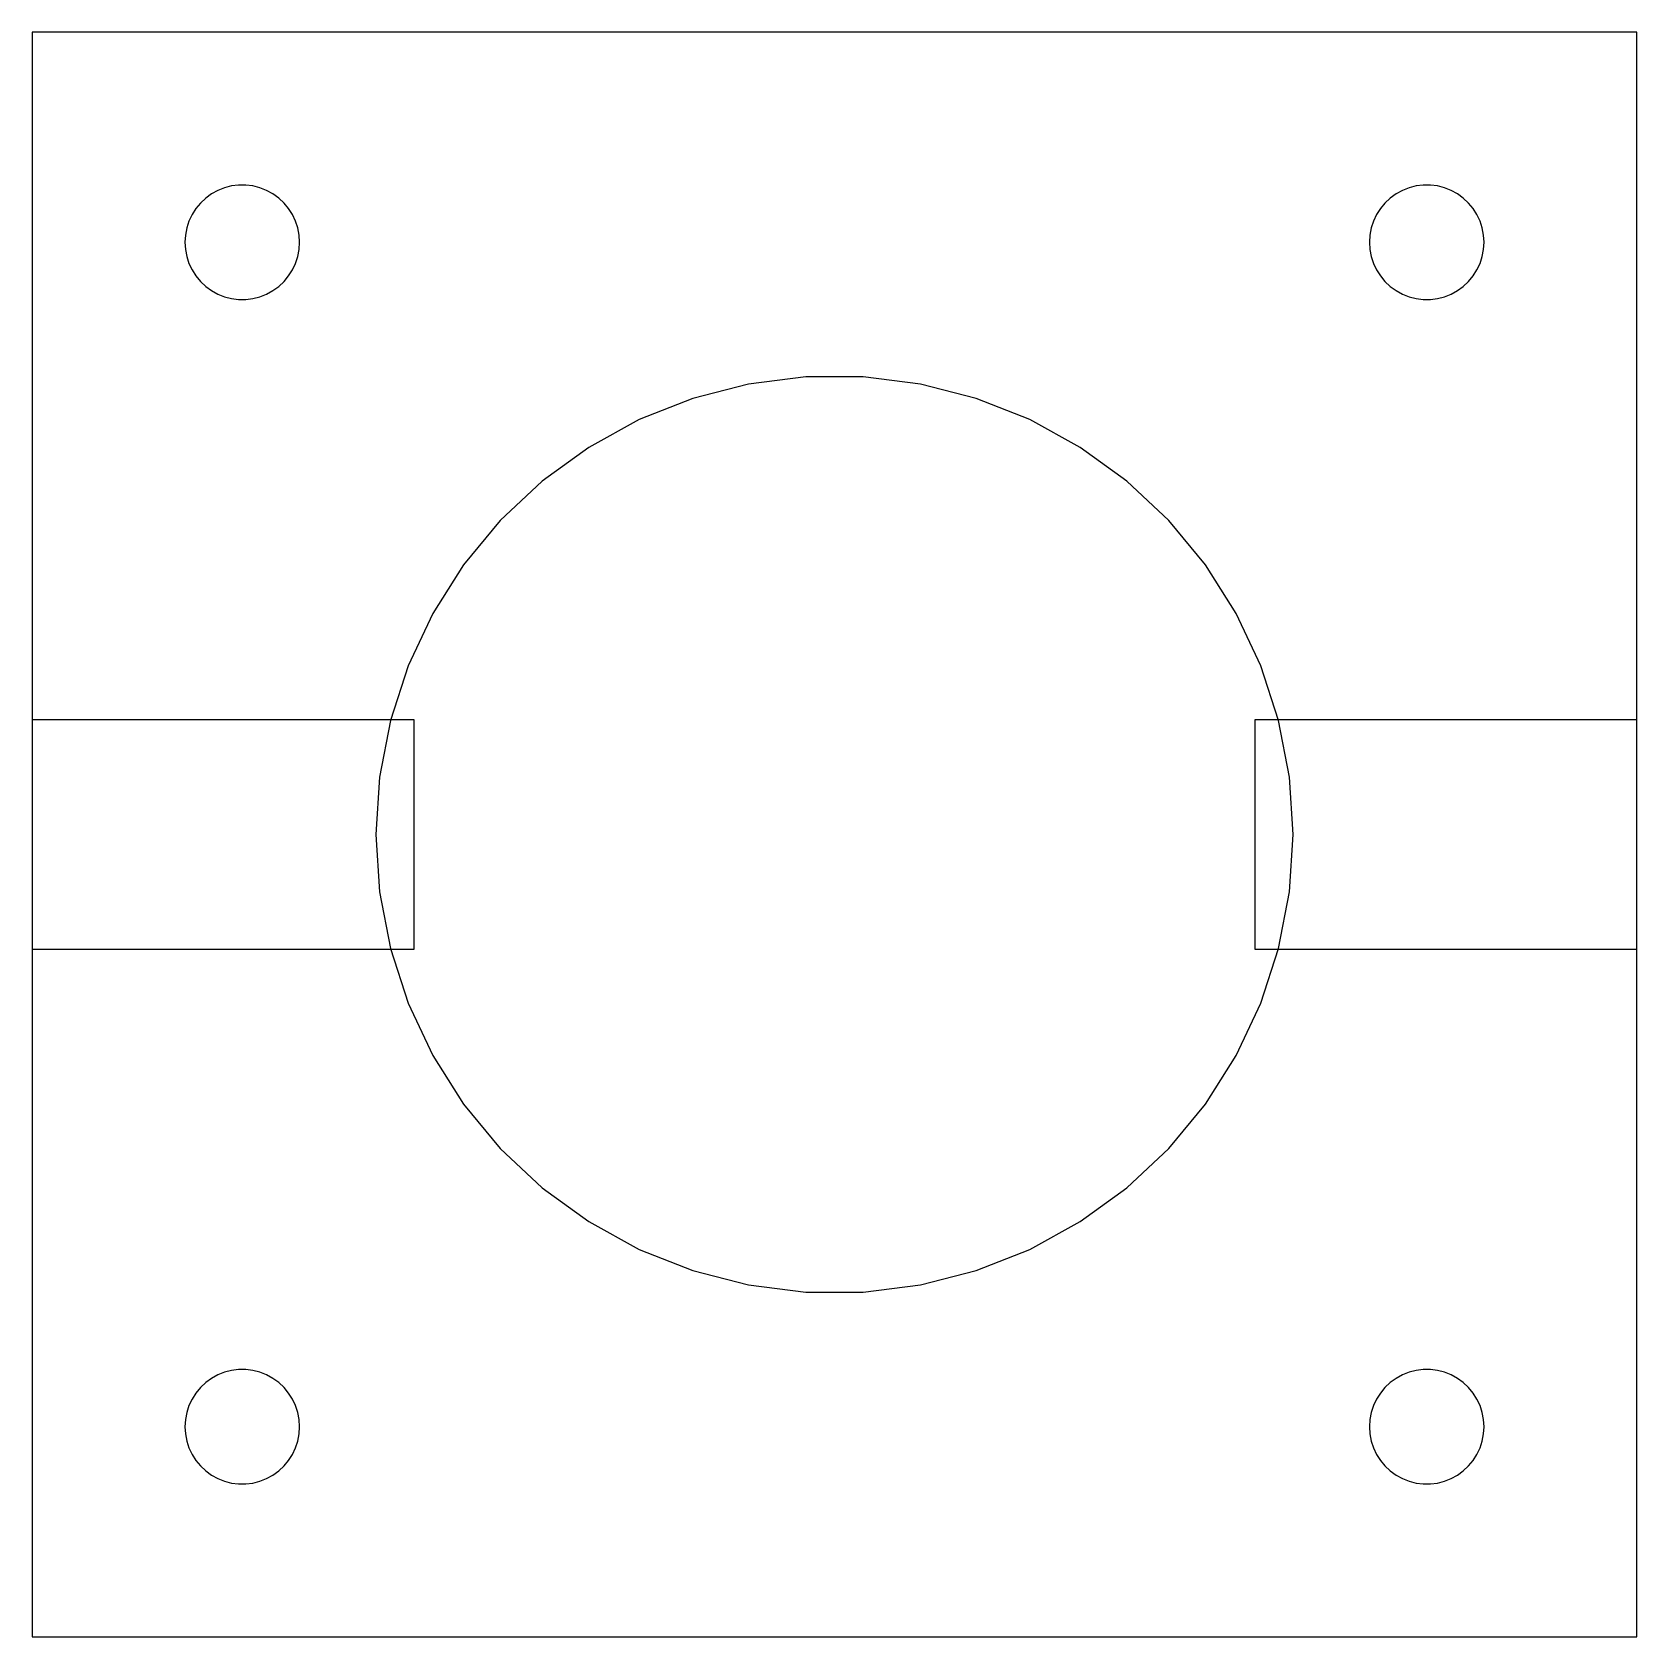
# Model space of a CAD drawing. Header units: millimetres. Extents: x 0 to 42, y 0 to 42.
import ezdxf

# ---------------------------------------------------------------- set-up
doc = ezdxf.new("R2010")
doc.units = ezdxf.units.MM
for name, color, linetype in [('base.dxf', 7, 'Continuous'), ('holes.dxf', 1, 'Continuous'), ('pockets.dxf', 2, 'Continuous')]:
    doc.layers.add(name, color=color, linetype=linetype)

msp = doc.modelspace()

# ---------------------------------------------------------------- linework, layer by layer
at = {"layer": 'base.dxf'}
msp.add_lwpolyline([(0, 0), (42, 0), (42, 0), (42, 42), (42, 42), (0, 42), (0, 42), (0, 0)], dxfattribs=at)
at = {"layer": 'holes.dxf'}
for points in [[(5.78107, 35.0266), (5.96352, 35.0734), (5.96352, 35.0734), (6.13866, 35.1427), (6.13866, 35.1427), (6.30373, 35.2335), (6.30373, 35.2335), (6.45613, 35.3442), (6.45613, 35.3442), (6.59344, 35.4732), (6.59344, 35.4732), (6.71352, 35.6183), (6.71352, 35.6183), (6.81445, 35.7774), (6.81445, 35.7774), (6.89465, 35.9478), (6.89465, 35.9478), (6.95287, 36.127), (6.95287, 36.127), (6.98816, 36.312), (6.98816, 36.312), (7, 36.5), (7, 36.5), (6.98816, 36.688), (6.98816, 36.688), (6.95287, 36.873), (6.95287, 36.873), (6.89465, 37.0522), (6.89465, 37.0522), (6.81445, 37.2226), (6.81445, 37.2226), (6.71352, 37.3817), (6.71352, 37.3817), (6.59344, 37.5268), (6.59344, 37.5268), (6.45613, 37.6558), (6.45613, 37.6558), (6.30373, 37.7665), (6.30373, 37.7665), (6.13866, 37.8572), (6.13866, 37.8572), (5.96352, 37.9266), (5.96352, 37.9266), (5.78107, 37.9734), (5.78107, 37.9734), (5.59418, 37.997), (5.59418, 37.997), (5.40581, 37.997), (5.40581, 37.997), (5.21892, 37.9734), (5.21892, 37.9734), (5.03647, 37.9266), (5.03647, 37.9266), (4.86133, 37.8572), (4.86133, 37.8572), (4.69626, 37.7665), (4.69626, 37.7665), (4.54385, 37.6558), (4.54385, 37.6558), (4.40654, 37.5268), (4.40654, 37.5268), (4.28647, 37.3817), (4.28647, 37.3817), (4.18553, 37.2226), (4.18553, 37.2226), (4.10533, 37.0522), (4.10533, 37.0522), (4.04712, 36.873), (4.04712, 36.873), (4.01183, 36.688), (4.01183, 36.688), (4, 36.5), (4, 36.5), (4.01183, 36.312), (4.01183, 36.312), (4.04712, 36.127), (4.04712, 36.127), (4.10533, 35.9478), (4.10533, 35.9478), (4.18553, 35.7774), (4.18553, 35.7774), (4.28647, 35.6183), (4.28647, 35.6183), (4.40654, 35.4732), (4.40654, 35.4732), (4.54385, 35.3442), (4.54385, 35.3442), (4.69626, 35.2335), (4.69626, 35.2335), (4.86133, 35.1427), (4.86133, 35.1427), (5.03647, 35.0734), (5.03647, 35.0734), (5.21892, 35.0266), (5.21892, 35.0266), (5.40581, 35.0029), (5.40581, 35.0029), (5.59418, 35.0029), (5.59418, 35.0029), (5.78107, 35.0266)], [(36.7811, 35.0266), (36.9635, 35.0734), (36.9635, 35.0734), (37.1387, 35.1427), (37.1387, 35.1427), (37.3037, 35.2335), (37.3037, 35.2335), (37.4561, 35.3442), (37.4561, 35.3442), (37.5934, 35.4732), (37.5934, 35.4732), (37.7135, 35.6183), (37.7135, 35.6183), (37.8145, 35.7774), (37.8145, 35.7774), (37.8947, 35.9478), (37.8947, 35.9478), (37.9529, 36.127), (37.9529, 36.127), (37.9882, 36.312), (37.9882, 36.312), (38, 36.5), (38, 36.5), (37.9882, 36.688), (37.9882, 36.688), (37.9529, 36.873), (37.9529, 36.873), (37.8947, 37.0522), (37.8947, 37.0522), (37.8145, 37.2226), (37.8145, 37.2226), (37.7135, 37.3817), (37.7135, 37.3817), (37.5934, 37.5268), (37.5934, 37.5268), (37.4561, 37.6558), (37.4561, 37.6558), (37.3037, 37.7665), (37.3037, 37.7665), (37.1387, 37.8572), (37.1387, 37.8572), (36.9635, 37.9266), (36.9635, 37.9266), (36.7811, 37.9734), (36.7811, 37.9734), (36.5942, 37.997), (36.5942, 37.997), (36.4058, 37.997), (36.4058, 37.997), (36.2189, 37.9734), (36.2189, 37.9734), (36.0365, 37.9266), (36.0365, 37.9266), (35.8613, 37.8572), (35.8613, 37.8572), (35.6963, 37.7665), (35.6963, 37.7665), (35.5439, 37.6558), (35.5439, 37.6558), (35.4065, 37.5268), (35.4065, 37.5268), (35.2865, 37.3817), (35.2865, 37.3817), (35.1855, 37.2226), (35.1855, 37.2226), (35.1053, 37.0522), (35.1053, 37.0522), (35.0471, 36.873), (35.0471, 36.873), (35.0118, 36.688), (35.0118, 36.688), (35, 36.5), (35, 36.5), (35.0118, 36.312), (35.0118, 36.312), (35.0471, 36.127), (35.0471, 36.127), (35.1053, 35.9478), (35.1053, 35.9478), (35.1855, 35.7774), (35.1855, 35.7774), (35.2865, 35.6183), (35.2865, 35.6183), (35.4065, 35.4732), (35.4065, 35.4732), (35.5439, 35.3442), (35.5439, 35.3442), (35.6963, 35.2335), (35.6963, 35.2335), (35.8613, 35.1427), (35.8613, 35.1427), (36.0365, 35.0734), (36.0365, 35.0734), (36.2189, 35.0266), (36.2189, 35.0266), (36.4058, 35.0029), (36.4058, 35.0029), (36.5942, 35.0029), (36.5942, 35.0029), (36.7811, 35.0266)], [(23.2486, 9.21254), (24.7082, 9.58731), (24.7082, 9.58731), (26.1093, 10.1421), (26.1093, 10.1421), (27.4299, 10.8681), (27.4299, 10.8681), (28.6491, 11.7538), (28.6491, 11.7538), (29.7476, 12.7854), (29.7476, 12.7854), (30.7082, 13.9466), (30.7082, 13.9466), (31.5157, 15.2189), (31.5157, 15.2189), (32.1573, 16.5825), (32.1573, 16.5825), (32.623, 18.0157), (32.623, 18.0157), (32.9054, 19.496), (32.9054, 19.496), (33, 21), (33, 21), (32.9054, 22.504), (32.9054, 22.504), (32.623, 23.9843), (32.623, 23.9843), (32.1573, 25.4175), (32.1573, 25.4175), (31.5157, 26.781), (31.5157, 26.781), (30.7082, 28.0534), (30.7082, 28.0534), (29.7476, 29.2146), (29.7476, 29.2146), (28.6491, 30.2462), (28.6491, 30.2462), (27.4299, 31.1319), (27.4299, 31.1319), (26.1093, 31.8579), (26.1093, 31.8579), (24.7082, 32.4127), (24.7082, 32.4127), (23.2486, 32.7874), (23.2486, 32.7874), (21.7535, 32.9763), (21.7535, 32.9763), (20.2465, 32.9763), (20.2465, 32.9763), (18.7514, 32.7874), (18.7514, 32.7874), (17.2918, 32.4127), (17.2918, 32.4127), (15.8906, 31.8579), (15.8906, 31.8579), (14.5701, 31.1319), (14.5701, 31.1319), (13.3509, 30.2462), (13.3509, 30.2462), (12.2524, 29.2146), (12.2524, 29.2146), (11.2918, 28.0534), (11.2918, 28.0534), (10.4843, 26.781), (10.4843, 26.781), (9.84268, 25.4175), (9.84268, 25.4175), (9.377, 23.9843), (9.377, 23.9843), (9.09462, 22.504), (9.09462, 22.504), (9, 21), (9, 21), (9.09462, 19.496), (9.09462, 19.496), (9.377, 18.0157), (9.377, 18.0157), (9.84268, 16.5825), (9.84268, 16.5825), (10.4843, 15.2189), (10.4843, 15.2189), (11.2918, 13.9466), (11.2918, 13.9466), (12.2524, 12.7854), (12.2524, 12.7854), (13.3509, 11.7538), (13.3509, 11.7538), (14.5701, 10.8681), (14.5701, 10.8681), (15.8906, 10.1421), (15.8906, 10.1421), (17.2918, 9.58731), (17.2918, 9.58731), (18.7514, 9.21254), (18.7514, 9.21254), (20.2465, 9.02367), (20.2465, 9.02367), (21.7535, 9.02367), (21.7535, 9.02367), (23.2486, 9.21254)], [(5.78107, 4.02657), (5.96352, 4.07341), (5.96352, 4.07341), (6.13866, 4.14275), (6.13866, 4.14275), (6.30373, 4.23351), (6.30373, 4.23351), (6.45613, 4.34422), (6.45613, 4.34422), (6.59344, 4.47318), (6.59344, 4.47318), (6.71352, 4.61832), (6.71352, 4.61832), (6.81445, 4.77736), (6.81445, 4.77736), (6.89465, 4.9478), (6.89465, 4.9478), (6.95287, 5.12695), (6.95287, 5.12695), (6.98816, 5.312), (6.98816, 5.312), (7, 5.5), (7, 5.5), (6.98816, 5.68799), (6.98816, 5.68799), (6.95287, 5.87303), (6.95287, 5.87303), (6.89465, 6.05219), (6.89465, 6.05219), (6.81445, 6.22263), (6.81445, 6.22263), (6.71352, 6.38167), (6.71352, 6.38167), (6.59344, 6.52681), (6.59344, 6.52681), (6.45613, 6.65576), (6.45613, 6.65576), (6.30373, 6.76648), (6.30373, 6.76648), (6.13866, 6.85724), (6.13866, 6.85724), (5.96352, 6.92657), (5.96352, 6.92657), (5.78107, 6.97342), (5.78107, 6.97342), (5.59418, 6.99704), (5.59418, 6.99704), (5.40581, 6.99704), (5.40581, 6.99704), (5.21892, 6.97342), (5.21892, 6.97342), (5.03647, 6.92657), (5.03647, 6.92657), (4.86133, 6.85724), (4.86133, 6.85724), (4.69626, 6.76648), (4.69626, 6.76648), (4.54385, 6.65576), (4.54385, 6.65576), (4.40654, 6.52681), (4.40654, 6.52681), (4.28647, 6.38167), (4.28647, 6.38167), (4.18553, 6.22263), (4.18553, 6.22263), (4.10533, 6.05219), (4.10533, 6.05219), (4.04712, 5.87303), (4.04712, 5.87303), (4.01183, 5.68799), (4.01183, 5.68799), (4, 5.5), (4, 5.5), (4.01183, 5.312), (4.01183, 5.312), (4.04712, 5.12695), (4.04712, 5.12695), (4.10533, 4.9478), (4.10533, 4.9478), (4.18553, 4.77736), (4.18553, 4.77736), (4.28647, 4.61832), (4.28647, 4.61832), (4.40654, 4.47318), (4.40654, 4.47318), (4.54385, 4.34422), (4.54385, 4.34422), (4.69626, 4.23351), (4.69626, 4.23351), (4.86133, 4.14275), (4.86133, 4.14275), (5.03647, 4.07341), (5.03647, 4.07341), (5.21892, 4.02657), (5.21892, 4.02657), (5.40581, 4.00294), (5.40581, 4.00294), (5.59418, 4.00294), (5.59418, 4.00294), (5.78107, 4.02657)], [(36.7811, 4.02657), (36.9635, 4.07341), (36.9635, 4.07341), (37.1387, 4.14275), (37.1387, 4.14275), (37.3037, 4.23351), (37.3037, 4.23351), (37.4561, 4.34422), (37.4561, 4.34422), (37.5934, 4.47318), (37.5934, 4.47318), (37.7135, 4.61832), (37.7135, 4.61832), (37.8145, 4.77736), (37.8145, 4.77736), (37.8947, 4.9478), (37.8947, 4.9478), (37.9529, 5.12695), (37.9529, 5.12695), (37.9882, 5.312), (37.9882, 5.312), (38, 5.5), (38, 5.5), (37.9882, 5.68799), (37.9882, 5.68799), (37.9529, 5.87303), (37.9529, 5.87303), (37.8947, 6.05219), (37.8947, 6.05219), (37.8145, 6.22263), (37.8145, 6.22263), (37.7135, 6.38167), (37.7135, 6.38167), (37.5934, 6.52681), (37.5934, 6.52681), (37.4561, 6.65576), (37.4561, 6.65576), (37.3037, 6.76648), (37.3037, 6.76648), (37.1387, 6.85724), (37.1387, 6.85724), (36.9635, 6.92657), (36.9635, 6.92657), (36.7811, 6.97342), (36.7811, 6.97342), (36.5942, 6.99704), (36.5942, 6.99704), (36.4058, 6.99704), (36.4058, 6.99704), (36.2189, 6.97342), (36.2189, 6.97342), (36.0365, 6.92657), (36.0365, 6.92657), (35.8613, 6.85724), (35.8613, 6.85724), (35.6963, 6.76648), (35.6963, 6.76648), (35.5439, 6.65576), (35.5439, 6.65576), (35.4065, 6.52681), (35.4065, 6.52681), (35.2865, 6.38167), (35.2865, 6.38167), (35.1855, 6.22263), (35.1855, 6.22263), (35.1053, 6.05219), (35.1053, 6.05219), (35.0471, 5.87303), (35.0471, 5.87303), (35.0118, 5.68799), (35.0118, 5.68799), (35, 5.5), (35, 5.5), (35.0118, 5.312), (35.0118, 5.312), (35.0471, 5.12695), (35.0471, 5.12695), (35.1053, 4.9478), (35.1053, 4.9478), (35.1855, 4.77736), (35.1855, 4.77736), (35.2865, 4.61832), (35.2865, 4.61832), (35.4065, 4.47318), (35.4065, 4.47318), (35.5439, 4.34422), (35.5439, 4.34422), (35.6963, 4.23351), (35.6963, 4.23351), (35.8613, 4.14275), (35.8613, 4.14275), (36.0365, 4.07341), (36.0365, 4.07341), (36.2189, 4.02657), (36.2189, 4.02657), (36.4058, 4.00294), (36.4058, 4.00294), (36.5942, 4.00294), (36.5942, 4.00294), (36.7811, 4.02657)]]:
    msp.add_lwpolyline(points, dxfattribs=at)
at = {"layer": 'pockets.dxf'}
for points in [[(10, 24), (0, 24), (0, 24), (0, 18), (0, 18), (10, 18), (10, 18), (10, 24)], [(42, 24), (32, 24), (32, 24), (32, 18), (32, 18), (42, 18), (42, 18), (42, 24)]]:
    msp.add_lwpolyline(points, dxfattribs=at)

doc.saveas('drawing.dxf')
